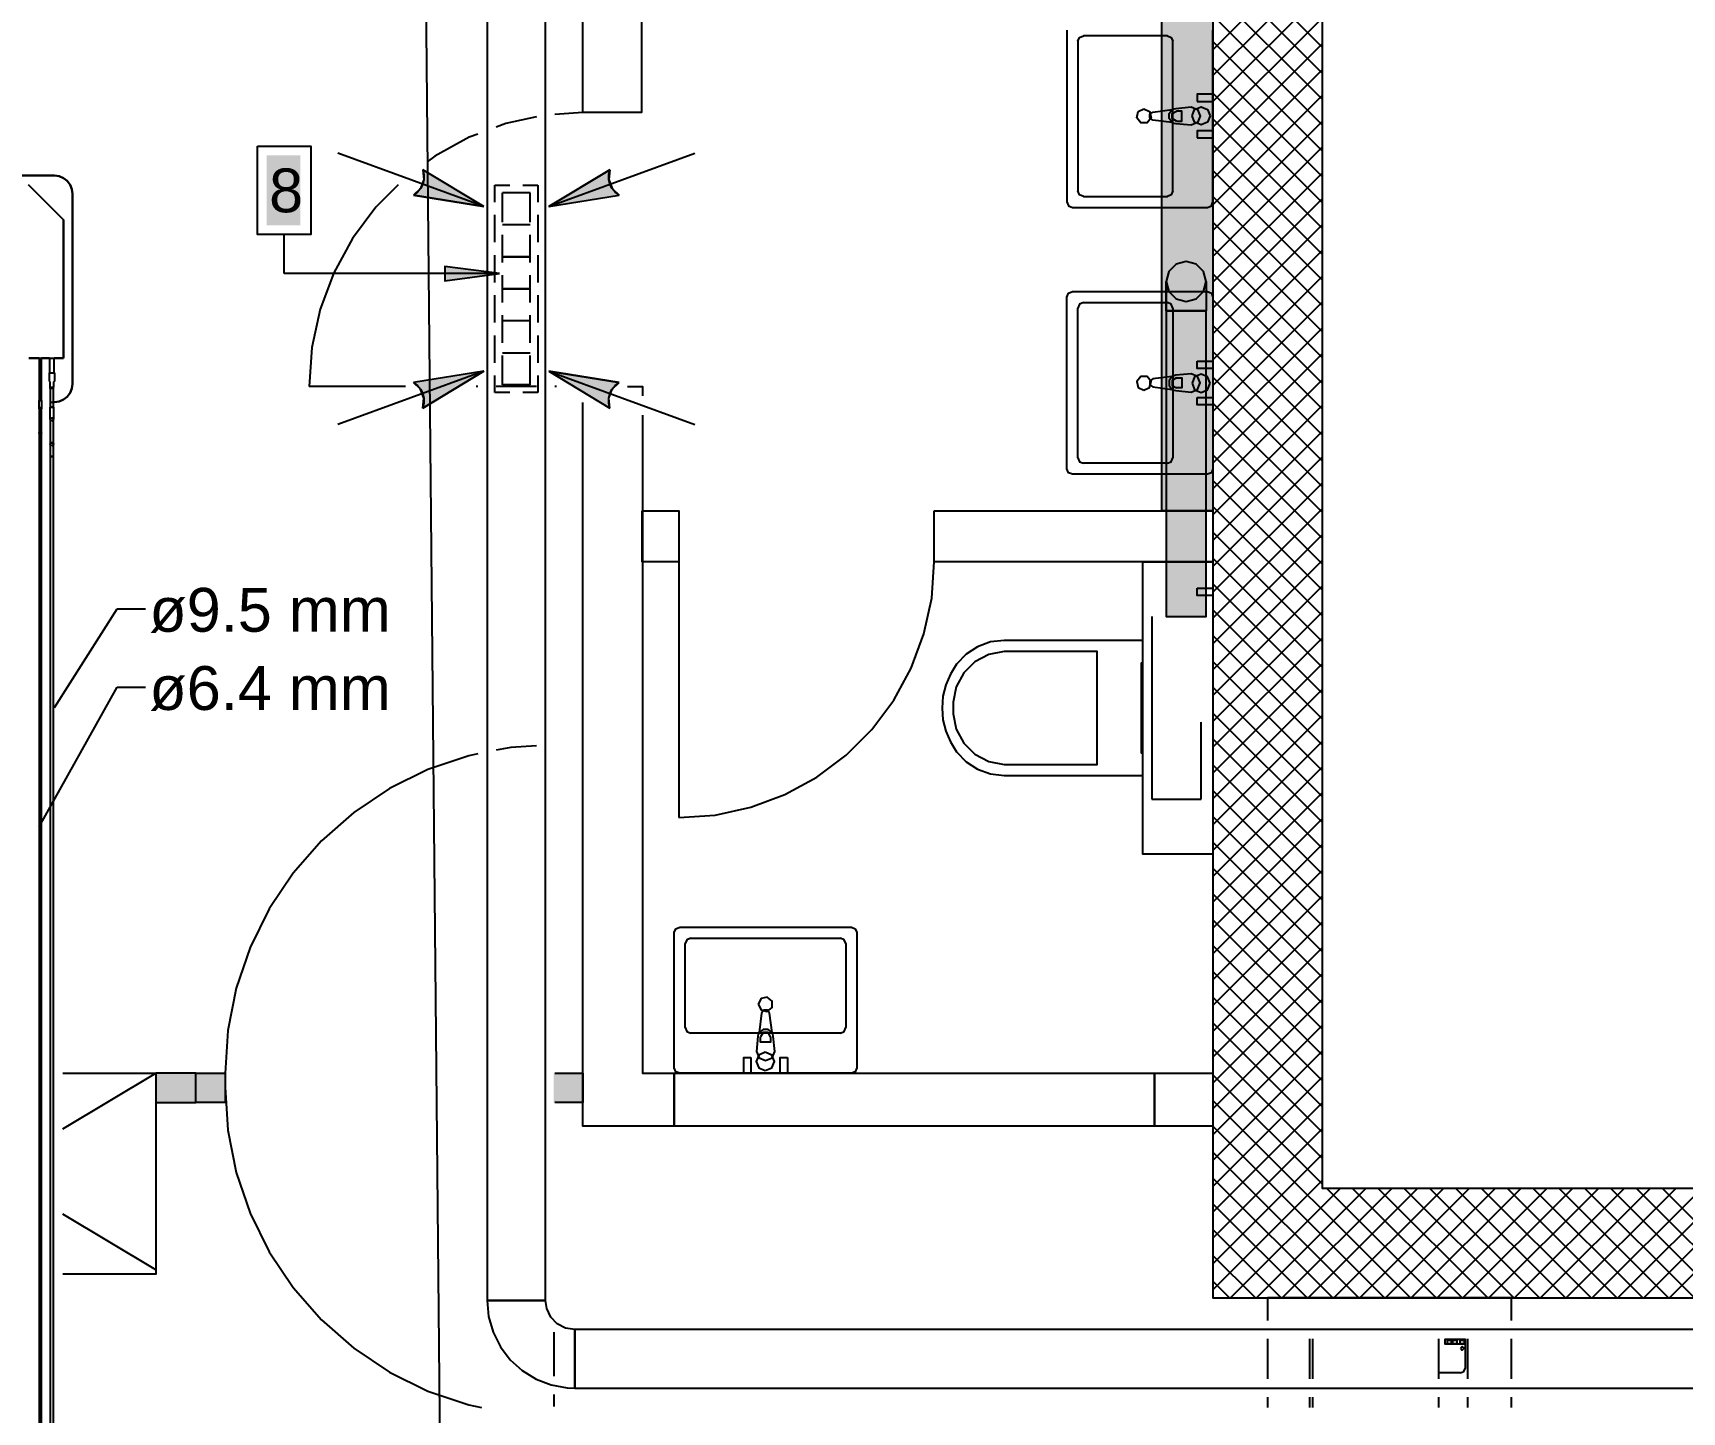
# Model space of a CAD drawing. Extents: x 25325 to 182345, y 3956 to 147305.
# Drawn here: x 91180.438 to 91183.993, y 73653.239 to 73656.211 of the extents above; entities that cross this region are included whole.
import ezdxf

# ---------------------------------------------------------------- set-up
doc = ezdxf.new("R2010")
doc.units = 0
doc.header["$MEASUREMENT"] = 0
doc.layers.add('CAT6A UNDERGROUND PORTS ROUTING', color=1, linetype='CONTINUOUS')
doc.styles.add('PDF Arial', font='arial.ttf')

# ---------------------------------------------------------------- blocks, each defined once
blk = doc.blocks.new('Sheet-Климатична и вентилационна система офис помещение етаж 4_1')
at = {"layer": 'CAT6A UNDERGROUND PORTS ROUTING', "true_color": 0xd8d8d8, "transparency": 33554687}
for points in [[(14.9853, 17.8864), (14.9853, 19.0124), (14.8751, 19.0124), (14.8751, 17.8864)], [(14.9707, 17.6581), (14.9707, 18.3176), (14.8841, 18.3176), (14.8841, 17.6581)], [(12.7925, 16.6109), (12.7925, 16.6739), (12.7059, 16.6739), (12.7059, 16.6109)], [(12.8555, 16.6109), (12.8555, 16.6739), (12.7925, 16.6739), (12.7925, 16.6109)], [(13.6271, 16.6109), (13.6271, 16.6739), (13.5641, 16.6739), (13.5641, 16.6109)], [(13.6271, 16.6109), (13.6271, 16.6739), (13.5641, 16.6739), (13.5641, 16.6109)]]:
    blk.add_hatch(color=254, dxfattribs=at).paths.add_polyline_path(points)
at = {"layer": 'CAT6A UNDERGROUND PORTS ROUTING', "true_color": 0xffffff, "transparency": 33554687}
blk.add_hatch(color=7, dxfattribs=at).paths.add_polyline_path([(12.9449, 18.6523), (13.0178, 18.6523), (13.0178, 18.5013), (12.9449, 18.5013)])
at = {"layer": 'CAT6A UNDERGROUND PORTS ROUTING', "transparency": 33554687}
for color, points in [(5, [(13.4132, 18.5424), (13.2816, 18.6215), (13.2841, 18.6112), (13.2841, 18.6006), (13.2816, 18.5903), (13.2769, 18.5809), (13.2701, 18.5728), (13.2616, 18.5664)]), (5, [(13.5536, 18.5424), (13.7052, 18.5664), (13.6967, 18.5728), (13.6899, 18.5809), (13.6852, 18.5903), (13.6827, 18.6006), (13.6827, 18.6112), (13.6852, 18.6215)]), (7, [(13.447, 18.3974), (13.3289, 18.4129), (13.3289, 18.3818)]), (5, [(13.2816, 18.1078), (13.4132, 18.1869), (13.2616, 18.1628), (13.2701, 18.1565), (13.2769, 18.1484), (13.2816, 18.139), (13.2841, 18.1287), (13.2841, 18.1181)]), (5, [(13.6852, 18.1078), (13.6827, 18.1181), (13.6827, 18.1287), (13.6852, 18.139), (13.6899, 18.1484), (13.6967, 18.1565), (13.7052, 18.1628), (13.5536, 18.1869)])]:
    blk.add_hatch(color=color, dxfattribs=at).paths.add_polyline_path(points)
at = {"layer": 'CAT6A UNDERGROUND PORTS ROUTING', "color": 253, "true_color": 0x9c9c9c, "transparency": 33554687}
for points in [[(15.3724, 21.0241), (14.9853, 21.0241), (14.9853, 16.1896), (18.7017, 16.1896), (18.7017, 18.2368), (18.5049, 18.2368), (18.5049, 16.4258), (15.2215, 16.4258), (15.2215, 20.7879), (15.3724, 20.7879), (15.3724, 21.0241)], [(11.9697, 20.217), (11.9697, 20.4021), (14.9853, 20.4021), (14.9853, 20.2249), (13.7531, 20.2249), (13.7531, 18.7446), (13.6271, 18.7446), (13.6271, 20.217), (11.9697, 20.217)], [(15.2215, 18.8845), (14.9853, 19.1207)], [(14.9853, 18.8798), (15.2215, 19.1161)], [(15.2215, 18.8288), (14.9853, 19.065)], [(14.9853, 18.8242), (15.2215, 19.0604)], [(14.9853, 19.0124), (14.9853, 17.8864), (14.8751, 17.8864), (14.8751, 19.0124), (14.9853, 19.0124)], [(15.2215, 18.7731), (14.9853, 19.0093)], [(14.9853, 18.7685), (15.2215, 19.0047)], [(15.2215, 18.7174), (14.9853, 18.9536)], [(14.6703, 18.922), (14.6703, 18.5519)], [(14.9853, 18.7128), (15.2215, 18.949)], [(14.9853, 18.5519), (14.9853, 18.922)], [(14.694, 18.8984), (14.6974, 18.9067), (14.7058, 18.9102)], [(14.694, 18.8984), (14.694, 18.5756)], [(14.8869, 18.9102), (14.7058, 18.9102)], [(14.8869, 18.9102), (14.8952, 18.9067), (14.8987, 18.8984)], [(14.8987, 18.5756), (14.8987, 18.8984)], [(15.2215, 18.6617), (14.9853, 18.898)], [(14.9853, 18.6571), (15.2215, 18.8934)], [(15.2215, 18.6061), (14.9853, 18.8423)], [(14.9853, 18.6015), (15.2215, 18.8377)], [(14.9514, 18.7685), (14.9853, 18.7685), (14.9853, 18.7843), (14.9514, 18.7843), (14.9514, 18.7685)], [(15.2215, 18.5504), (14.9853, 18.7866)], [(14.9853, 18.5458), (15.2215, 18.782)], [(13.6271, 18.7446), (13.5661, 18.7403)], [(14.8364, 18.7527), (14.8487, 18.7468), (14.8518, 18.7335), (14.8433, 18.7228), (14.8296, 18.7228), (14.8211, 18.7335), (14.8241, 18.7468), (14.8364, 18.7527)], [(14.8559, 18.7282), (14.8491, 18.7329), (14.8491, 18.741), (14.8559, 18.7457)], [(14.8559, 18.7457), (14.8975, 18.7509)], [(14.8975, 18.723), (14.8908, 18.7315), (14.8908, 18.7424), (14.8975, 18.7509)], [(14.8975, 18.7509), (14.9011, 18.7527), (14.905, 18.7535)], [(14.9067, 18.7263), (14.8975, 18.7316), (14.8975, 18.7423), (14.9067, 18.7477)], [(14.905, 18.7535), (14.9381, 18.7566)], [(14.9067, 18.7263), (14.9184, 18.7263), (14.9184, 18.7477), (14.9067, 18.7477)], [(14.9381, 18.7566), (14.952, 18.7509), (14.9577, 18.737), (14.952, 18.723), (14.9381, 18.7173)], [(14.9401, 18.7376), (14.9458, 18.7515), (14.9598, 18.7573), (14.9737, 18.7515), (14.9794, 18.7376)], [(14.9794, 18.7376), (14.9737, 18.7237), (14.9598, 18.7179), (14.9458, 18.7237), (14.9401, 18.7376)], [(13.4607, 18.7207), (13.4401, 18.713)], [(13.5267, 18.7351), (13.4607, 18.7207)], [(14.8975, 18.723), (14.8559, 18.7282)], [(14.905, 18.7204), (14.9011, 18.7213), (14.8975, 18.723)], [(14.9381, 18.7173), (14.905, 18.7204)], [(14.9514, 18.6898), (14.9853, 18.6898), (14.9853, 18.7055), (14.9514, 18.7055), (14.9514, 18.6898)], [(15.2215, 18.4947), (14.9853, 18.7309)], [(14.9853, 18.4901), (15.2215, 18.7263)], [(13.3818, 18.6913), (13.3078, 18.6509)], [(13.4007, 18.6984), (13.3818, 18.6913)], [(15.2215, 18.439), (14.9853, 18.6753)], [(14.9853, 18.4344), (15.2215, 18.6707)], [(13.3078, 18.6509), (13.2913, 18.6385)], [(15.2215, 18.3834), (14.9853, 18.6196)], [(14.9853, 18.3788), (15.2215, 18.615)], [(13.2286, 18.5887), (13.1808, 18.5408)], [(14.7058, 18.5637), (14.6974, 18.5672), (14.694, 18.5756)], [(14.7058, 18.5637), (14.8869, 18.5637)], [(14.8987, 18.5756), (14.8952, 18.5672), (14.8869, 18.5637)], [(15.2215, 18.3277), (14.9853, 18.5639)], [(14.9853, 18.3231), (15.2215, 18.5593)], [(13.1808, 18.5408), (13.1303, 18.4734)], [(14.6703, 18.5519), (14.6738, 18.5436), (14.6822, 18.5401)], [(14.6822, 18.5401), (14.9735, 18.5401)], [(14.9735, 18.5401), (14.9818, 18.5436), (14.9853, 18.5519)], [(15.2215, 18.272), (14.9853, 18.5082)], [(14.9853, 18.2674), (15.2215, 18.5036)], [(13.1303, 18.4734), (13.0899, 18.3994)], [(15.2215, 18.2163), (14.9853, 18.4526)], [(14.9707, 18.3806), (14.9649, 18.4023), (14.949, 18.4181), (14.9274, 18.4239), (14.9057, 18.4181), (14.8899, 18.4023), (14.8841, 18.3806), (14.8899, 18.3589), (14.9057, 18.3431), (14.9274, 18.3373), (14.949, 18.3431), (14.9649, 18.3589), (14.9707, 18.3806)], [(14.9707, 18.3806), (14.9649, 18.4023), (14.949, 18.4181), (14.9274, 18.4239), (14.9057, 18.4181), (14.8899, 18.4023), (14.8841, 18.3806), (14.8899, 18.3589), (14.9057, 18.3431), (14.9274, 18.3373), (14.949, 18.3431), (14.9649, 18.3589), (14.9707, 18.3806)], [(14.9853, 18.2117), (15.2215, 18.448)], [(13.0899, 18.3994), (13.0605, 18.3205)], [(14.9707, 18.3806), (14.9707, 18.3176), (14.8841, 18.3176), (14.8841, 17.6581), (14.9707, 17.6581), (14.9707, 18.3176), (14.8841, 18.3176), (14.8841, 18.3806), (14.8841, 18.3176), (14.9707, 18.3176)], [(15.2215, 18.1607), (14.9853, 18.3969)], [(14.9853, 18.1561), (15.2215, 18.3923)], [(14.6703, 18.3468), (14.6738, 18.3552), (14.6822, 18.3586)], [(14.6703, 17.9768), (14.6703, 18.3468)], [(14.6822, 18.3586), (14.9735, 18.3586)], [(14.9735, 18.3586), (14.9818, 18.3552), (14.9853, 18.3468)], [(14.9853, 18.3468), (14.9853, 17.9768)], [(13.0605, 18.3205), (13.0426, 18.2382)], [(14.7058, 18.335), (14.6974, 18.3316), (14.694, 18.3232)], [(14.694, 18.0004), (14.694, 18.3232)], [(14.7058, 18.335), (14.8869, 18.335)], [(14.8987, 18.3232), (14.8952, 18.3316), (14.8869, 18.335)], [(14.8987, 18.3232), (14.8987, 18.0004)], [(15.2215, 18.105), (14.9853, 18.3412)], [(14.9853, 18.1004), (15.2215, 18.3366)], [(15.2215, 18.0493), (14.9853, 18.2855)], [(14.9853, 18.0447), (15.2215, 18.2809)], [(13.0426, 18.2382), (13.0365, 18.1541)], [(14.9514, 18.209), (14.9853, 18.209), (14.9853, 18.1932), (14.9514, 18.1932), (14.9514, 18.209)], [(15.2215, 17.9936), (14.9853, 18.2299)], [(14.9853, 17.989), (15.2215, 18.2253)], [(14.8364, 18.1461), (14.8487, 18.152), (14.8518, 18.1653), (14.8433, 18.176), (14.8296, 18.176), (14.8211, 18.1653), (14.8241, 18.152), (14.8364, 18.1461)], [(14.8559, 18.1705), (14.8491, 18.1659), (14.8491, 18.1577), (14.8559, 18.1531)], [(14.8975, 18.1758), (14.8559, 18.1705)], [(14.8975, 18.1758), (14.8908, 18.1672), (14.8908, 18.1564), (14.8975, 18.1478)], [(14.905, 18.1783), (14.9011, 18.1775), (14.8975, 18.1758)], [(14.9067, 18.1725), (14.8975, 18.1672), (14.8975, 18.1565), (14.9067, 18.1511)], [(14.9381, 18.1815), (14.905, 18.1783)], [(14.9067, 18.1725), (14.9184, 18.1725), (14.9184, 18.1511), (14.9067, 18.1511)], [(14.9381, 18.1421), (14.952, 18.1479), (14.9577, 18.1618), (14.952, 18.1757), (14.9381, 18.1815)], [(14.9794, 18.1611), (14.9737, 18.1751), (14.9598, 18.1808), (14.9458, 18.1751), (14.9401, 18.1611)], [(15.2215, 17.938), (14.9853, 18.1742)], [(14.9853, 17.9334), (15.2215, 18.1696)], [(13.2441, 18.1541), (13.0365, 18.1541)], [(13.4007, 18.1541), (13.397, 18.1541)], [(13.5267, 18.1541), (13.4401, 18.1541)], [(13.5698, 18.1541), (13.5661, 18.1541)], [(13.7227, 18.1541), (13.7554, 18.1541), (13.7554, 18.1343)], [(14.8559, 18.1531), (14.8975, 18.1478)], [(14.8975, 18.1478), (14.9011, 18.1461), (14.905, 18.1453)], [(14.905, 18.1453), (14.9381, 18.1421)], [(14.9401, 18.1611), (14.9458, 18.1472), (14.9598, 18.1415), (14.9737, 18.1472), (14.9794, 18.1611)], [(13.7554, 18.0924), (13.7554, 16.6739), (13.8239, 16.6739), (13.8239, 16.5597), (13.6271, 16.5597), (13.6271, 18.1197)], [(14.9514, 18.1303), (14.9853, 18.1303), (14.9853, 18.1145), (14.9514, 18.1145), (14.9514, 18.1303)], [(15.2215, 17.8823), (14.9853, 18.1185)], [(14.9853, 17.8777), (15.2215, 18.1139)], [(15.2215, 17.8266), (14.9853, 18.0628)], [(14.9853, 17.822), (15.2215, 18.0582)], [(14.694, 18.0004), (14.6974, 17.992), (14.7058, 17.9886)], [(14.8869, 17.9886), (14.8952, 17.992), (14.8987, 18.0004)], [(15.2215, 17.7709), (14.9853, 18.0071)], [(14.9853, 17.7663), (15.2215, 18.0025)], [(14.6822, 17.965), (14.6738, 17.9684), (14.6703, 17.9768)], [(14.9735, 17.965), (14.6822, 17.965)], [(14.8869, 17.9886), (14.7058, 17.9886)], [(14.9853, 17.9768), (14.9818, 17.9684), (14.9735, 17.965)], [(15.2215, 17.7153), (14.9853, 17.9515)], [(14.9853, 17.7107), (15.2215, 17.9469)], [(13.755, 17.8864), (13.8334, 17.8864), (13.8334, 17.7762), (13.755, 17.7762), (13.755, 17.8864)], [(14.3845, 17.8864), (14.9853, 17.8864), (14.9853, 17.7762), (14.3845, 17.7762), (14.3845, 17.8864)], [(15.2215, 17.6596), (14.9853, 17.8958)], [(14.9853, 17.655), (15.2215, 17.8912)], [(15.2215, 17.6039), (14.9853, 17.8401)], [(14.9853, 17.5993), (15.2215, 17.8355)], [(13.8334, 17.7762), (13.8334, 17.225)], [(14.3789, 17.6977), (14.3845, 17.7762)], [(14.9853, 17.7762), (14.9853, 17.1463), (14.8341, 17.1463), (14.8341, 17.7762), (14.9853, 17.7762)], [(15.2215, 17.5482), (14.9853, 17.7844)], [(14.9853, 17.5436), (15.2215, 17.7798)], [(14.9514, 17.7193), (14.9853, 17.7193), (14.9853, 17.7035), (14.9514, 17.7035), (14.9514, 17.7193)], [(15.2215, 17.4926), (14.9853, 17.7288)], [(14.9853, 17.488), (15.2215, 17.7242)], [(14.3622, 17.6209), (14.3789, 17.6977)], [(15.2215, 17.4369), (14.9853, 17.6731)], [(14.8538, 17.6581), (14.8538, 17.2644)], [(14.8538, 17.6581), (14.8538, 17.6581)], [(14.9853, 17.4323), (15.2215, 17.6685)], [(14.3347, 17.5472), (14.3622, 17.6209)], [(14.5349, 17.3156), (14.8341, 17.3156), (14.8341, 17.6069), (14.5349, 17.6069), (14.5055, 17.6035), (14.4777, 17.5934), (14.4529, 17.5772), (14.4326, 17.5557), (14.4191, 17.5343), (14.4091, 17.511), (14.4031, 17.4865), (14.4011, 17.4612), (14.4031, 17.436), (14.4091, 17.4114), (14.4191, 17.3881), (14.4326, 17.3667), (14.4529, 17.3453), (14.4777, 17.3291), (14.5055, 17.319), (14.5349, 17.3156)], [(15.2215, 17.3812), (14.9853, 17.6174)], [(14.9853, 17.3766), (15.2215, 17.6128)], [(14.535, 17.5833), (14.5017, 17.5767), (14.4718, 17.5608), (14.4478, 17.5368), (14.4319, 17.5068), (14.4253, 17.4735)], [(14.535, 17.3392), (14.7358, 17.3392), (14.7358, 17.4612), (14.7358, 17.5833), (14.535, 17.5833)], [(14.297, 17.4782), (14.3347, 17.5472)], [(14.8341, 17.3644), (14.8341, 17.5581), (14.8302, 17.5581), (14.8302, 17.3644), (14.8341, 17.3644)], [(15.2215, 17.3255), (14.9853, 17.5617)], [(14.9853, 17.3209), (15.2215, 17.5571)], [(15.2215, 17.2699), (14.9853, 17.5061)], [(14.9853, 17.2653), (15.2215, 17.5015)], [(14.2499, 17.4152), (14.297, 17.4782)], [(14.4253, 17.4735), (14.4253, 17.4489)], [(14.4253, 17.4489), (14.4319, 17.4156), (14.4478, 17.3857), (14.4718, 17.3617), (14.5017, 17.3457), (14.535, 17.3392)], [(14.9601, 17.2644), (14.9601, 17.431)], [(15.2215, 17.2142), (14.9853, 17.4504)], [(14.9853, 17.2096), (15.2215, 17.4458)], [(14.1943, 17.3596), (14.2499, 17.4152)], [(15.2215, 17.1585), (14.9853, 17.3947)], [(14.9853, 17.1539), (15.2215, 17.3901)], [(13.3807, 17.3583), (13.2929, 17.3286)], [(13.4007, 17.3623), (13.3807, 17.3583)], [(13.4716, 17.3764), (13.4401, 17.3702)], [(13.5267, 17.38), (13.4716, 17.3764)], [(14.1314, 17.3125), (14.1943, 17.3596)], [(13.2929, 17.3286), (13.2098, 17.2876)], [(15.2215, 17.1028), (14.9853, 17.339)], [(14.9853, 17.0982), (15.2215, 17.3344)], [(13.2098, 17.2876), (13.1327, 17.2361)], [(14.0623, 17.2748), (14.1314, 17.3125)], [(15.2215, 17.0472), (14.9853, 17.2834)], [(14.9853, 17.0426), (15.2215, 17.2788)], [(13.9118, 17.2306), (13.9887, 17.2473)], [(13.9887, 17.2473), (14.0623, 17.2748)], [(14.8538, 17.2644), (14.9601, 17.2644)], [(13.1327, 17.2361), (13.063, 17.1749)], [(13.8334, 17.225), (13.9118, 17.2306)], [(15.2215, 16.9915), (14.9853, 17.2277)], [(14.9853, 16.9869), (15.2215, 17.2231)], [(13.063, 17.1749), (13.0019, 17.1053)], [(15.2215, 16.9358), (14.9853, 17.172)], [(14.9853, 16.9312), (15.2215, 17.1674)], [(13.0019, 17.1053), (12.9504, 17.0282)], [(15.2215, 16.8801), (14.9853, 17.1163)], [(14.9853, 16.8755), (15.2215, 17.1117)], [(15.2215, 16.8244), (14.9853, 17.0607)], [(14.9853, 16.8198), (15.2215, 17.0561)], [(12.9504, 17.0282), (12.9094, 16.945)], [(15.2215, 16.7688), (14.9853, 17.005)], [(14.9853, 16.7642), (15.2215, 17.0004)], [(13.8239, 16.977), (13.8274, 16.9853), (13.8357, 16.9888)], [(13.8239, 16.6857), (13.8239, 16.977)], [(13.8357, 16.9888), (14.2058, 16.9888)], [(13.8594, 16.9652), (13.851, 16.9617), (13.8475, 16.9534)], [(13.8594, 16.9652), (14.1822, 16.9652)], [(14.194, 16.9534), (14.1905, 16.9617), (14.1822, 16.9652)], [(14.2058, 16.9888), (14.2142, 16.9853), (14.2176, 16.977)], [(14.2176, 16.977), (14.2176, 16.6857)], [(12.9094, 16.945), (12.8796, 16.8573)], [(13.8475, 16.7723), (13.8475, 16.9534)], [(14.194, 16.9534), (14.194, 16.7723)], [(15.2215, 16.7131), (14.9853, 16.9493)], [(14.9853, 16.7085), (15.2215, 16.9447)], [(15.2215, 16.6574), (14.9853, 16.8936)], [(14.9853, 16.6528), (15.2215, 16.889)], [(12.8796, 16.8573), (12.8615, 16.7664)], [(14.005, 16.8227), (14.0109, 16.8104), (14.0243, 16.8074), (14.035, 16.8159), (14.035, 16.8296), (14.0243, 16.8381), (14.0109, 16.835), (14.005, 16.8227)], [(15.2215, 16.6017), (14.9853, 16.838)], [(14.9853, 16.5971), (15.2215, 16.8334)], [(14.012, 16.8033), (14.0068, 16.7616)], [(14.0295, 16.8033), (14.0248, 16.81), (14.0167, 16.81), (14.012, 16.8033)], [(14.0347, 16.7616), (14.0295, 16.8033)], [(15.2215, 16.5461), (14.9853, 16.7823)], [(12.8615, 16.7664), (12.8555, 16.6739)], [(13.8475, 16.7723), (13.851, 16.7639), (13.8594, 16.7605)], [(14.1822, 16.7605), (13.8594, 16.7605)], [(14.0042, 16.7541), (14.0011, 16.7211)], [(14.0068, 16.7616), (14.0051, 16.758), (14.0042, 16.7541)], [(14.0347, 16.7616), (14.0262, 16.7683), (14.0153, 16.7683), (14.0068, 16.7616)], [(14.0315, 16.7524), (14.0261, 16.7617), (14.0154, 16.7617), (14.0101, 16.7524)], [(14.0315, 16.7524), (14.0315, 16.7407), (14.0101, 16.7407), (14.0101, 16.7524)], [(14.0373, 16.7541), (14.0365, 16.758), (14.0347, 16.7616)], [(14.0405, 16.7211), (14.0373, 16.7541)], [(14.1822, 16.7605), (14.1905, 16.7639), (14.194, 16.7723)], [(14.9853, 16.5415), (15.2215, 16.7777)], [(14.0201, 16.7191), (14.0062, 16.7133), (14.0004, 16.6994), (14.0062, 16.6855), (14.0201, 16.6797)], [(14.0011, 16.7211), (14.0068, 16.7072), (14.0208, 16.7014), (14.0347, 16.7072), (14.0405, 16.7211)], [(14.0201, 16.6797), (14.034, 16.6855), (14.0398, 16.6994), (14.034, 16.7133), (14.0201, 16.7191)], [(15.2215, 16.4904), (14.9853, 16.7266)], [(14.9853, 16.4858), (15.2215, 16.722)], [(12.5055, 16.5541), (12.7059, 16.6739)], [(12.5055, 16.6739), (12.7059, 16.6739), (12.7059, 16.2408), (12.5055, 16.2408)], [(12.7059, 16.6109), (12.7925, 16.6109), (12.7925, 16.6739), (12.7059, 16.6739), (12.7059, 16.6109)], [(12.7925, 16.6739), (12.8555, 16.6739), (12.8555, 16.6109), (12.7925, 16.6109), (12.7925, 16.6739)], [(13.5661, 16.6739), (13.6271, 16.6739), (13.6271, 16.6109), (13.5661, 16.6109)], [(13.5661, 16.6739), (13.6271, 16.6739), (13.6271, 16.6109), (13.5661, 16.6109)], [(13.8357, 16.6739), (13.8274, 16.6773), (13.8239, 16.6857)], [(14.8593, 16.5597), (13.8239, 16.5597), (13.8239, 16.6739), (14.8593, 16.6739), (14.9853, 16.6739), (14.9853, 16.5597), (14.8593, 16.5597), (14.8593, 16.6739), (14.8593, 16.5597)], [(14.2058, 16.6739), (13.8357, 16.6739)], [(13.9892, 16.7078), (13.9892, 16.6739), (13.9735, 16.6739), (13.9735, 16.7078), (13.9892, 16.7078)], [(14.068, 16.7078), (14.068, 16.6739), (14.0522, 16.6739), (14.0522, 16.7078), (14.068, 16.7078)], [(14.2176, 16.6857), (14.2142, 16.6773), (14.2058, 16.6739)], [(12.8555, 16.6437), (12.8615, 16.5512), (12.8796, 16.4602), (12.9094, 16.3725), (12.9504, 16.2893), (13.0019, 16.2123), (13.063, 16.1426), (13.1327, 16.0815), (13.2098, 16.03), (13.2929, 15.989), (13.3807, 15.9592), (13.4084, 15.9537)], [(15.2215, 16.4347), (14.9853, 16.6709)], [(14.9853, 16.4301), (15.2215, 16.6663)], [(15.4109, 16.1896), (14.9853, 16.6153)], [(14.9853, 16.3744), (15.2215, 16.6107)], [(15.3553, 16.1896), (14.9853, 16.5596)], [(14.9853, 16.3188), (15.2215, 16.555)], [(15.2996, 16.1896), (14.9853, 16.5039)], [(14.9853, 16.2631), (15.2215, 16.4993)], [(15.2439, 16.1896), (14.9853, 16.4482)], [(14.9853, 16.2074), (15.2215, 16.4436)], [(15.0232, 16.1896), (15.2594, 16.4258)], [(15.0789, 16.1896), (15.3151, 16.4258)], [(15.1345, 16.1896), (15.3707, 16.4258)], [(15.1902, 16.1896), (15.4264, 16.4258)], [(15.4666, 16.1896), (15.2304, 16.4258)], [(15.2459, 16.1896), (15.4821, 16.4258)], [(15.5223, 16.1896), (15.2861, 16.4258)], [(15.3016, 16.1896), (15.5378, 16.4258)], [(15.578, 16.1896), (15.3417, 16.4258)], [(15.3572, 16.1896), (15.5934, 16.4258)], [(15.6336, 16.1896), (15.3974, 16.4258)], [(15.4129, 16.1896), (15.6491, 16.4258)], [(15.6893, 16.1896), (15.4531, 16.4258)], [(15.4686, 16.1896), (15.7048, 16.4258)], [(15.745, 16.1896), (15.5088, 16.4258)], [(15.5243, 16.1896), (15.7605, 16.4258)], [(15.8007, 16.1896), (15.5645, 16.4258)], [(15.5799, 16.1896), (15.8162, 16.4258)], [(15.8563, 16.1896), (15.6201, 16.4258)], [(15.6356, 16.1896), (15.8718, 16.4258)], [(15.912, 16.1896), (15.6758, 16.4258)], [(15.6913, 16.1896), (15.9275, 16.4258)], [(15.9677, 16.1896), (15.7315, 16.4258)], [(15.747, 16.1896), (15.9832, 16.4258)], [(16.0234, 16.1896), (15.7872, 16.4258)], [(15.8026, 16.1896), (16.0389, 16.4258)], [(16.079, 16.1896), (15.8428, 16.4258)], [(15.8583, 16.1896), (16.0945, 16.4258)], [(16.1347, 16.1896), (15.8985, 16.4258)], [(15.914, 16.1896), (16.1502, 16.4258)], [(16.1904, 16.1896), (15.9542, 16.4258)], [(15.9697, 16.1896), (16.2059, 16.4258)], [(15.1882, 16.1896), (14.9853, 16.3926)], [(12.7059, 16.2502), (12.5055, 16.37)], [(15.1326, 16.1896), (14.9853, 16.3369)], [(15.0769, 16.1896), (14.9853, 16.2812)], [(15.0212, 16.1896), (14.9853, 16.2255)], [(15.6287, 16.1411), (15.6287, 16.1896), (15.1027, 16.1896), (15.1027, 16.1411)], [(13.5641, 16.1157), (13.5641, 16.0213)], [(15.1027, 16.1017), (15.1027, 16.0151)], [(15.1933, 16.1017), (15.1933, 16.0151)], [(15.1996, 16.1017), (15.1996, 16.0151)], [(15.472, 16.0151), (15.472, 16.1017)], [(15.5287, 16.0898), (15.4862, 16.0898), (15.4862, 16.1017)], [(15.5287, 16.1001), (15.4862, 16.1001)], [(15.4996, 16.0981), (15.4901, 16.0981), (15.4901, 16.0918), (15.4996, 16.0918), (15.4996, 16.0981)], [(15.5114, 16.0981), (15.5019, 16.0981), (15.5019, 16.0918), (15.5114, 16.0918), (15.5114, 16.0981)], [(15.5275, 16.0981), (15.5177, 16.0981), (15.5177, 16.0918), (15.5275, 16.0918), (15.5275, 16.0981)], [(15.5186, 16.0812), (15.5226, 16.0772), (15.5265, 16.0812), (15.5226, 16.0851), (15.5186, 16.0812)], [(15.5287, 16.1017), (15.5287, 16.0379)], [(15.535, 16.0151), (15.535, 16.1017)], [(15.6287, 16.0151), (15.6287, 16.1017)], [(15.5192, 16.0284), (15.5259, 16.0312), (15.5287, 16.0379)], [(15.5192, 16.0284), (15.472, 16.0284)], [(13.5641, 15.9814), (13.5641, 15.9555)], [(15.1027, 15.9757), (15.1027, 15.9537)], [(15.1933, 15.9757), (15.1933, 15.9537)], [(15.1996, 15.9757), (15.1996, 15.9537)], [(15.472, 15.9537), (15.472, 15.9757)], [(15.535, 15.9537), (15.535, 15.9757)], [(15.6287, 15.9537), (15.6287, 15.9757)]]:
    blk.add_lwpolyline(points, dxfattribs=at)
at = {"layer": 'CAT6A UNDERGROUND PORTS ROUTING', "color": 5, "transparency": 33554687}
for points in [[(13.4204, 19.9509), (13.4204, 16.1844)], [(13.5464, 16.1844), (13.5464, 19.9509)], [(13.4834, 16.1844), (13.4671, 16.1844), (13.4519, 16.1844), (13.4389, 16.1844), (13.4288, 16.1844), (13.4226, 16.1844), (13.4204, 16.1844)], [(13.4204, 16.1844), (13.4237, 16.1495), (13.4333, 16.1158), (13.4489, 16.0845), (13.4701, 16.0566), (13.4961, 16.0331), (13.526, 16.0148), (13.5587, 16.0023), (13.5931, 15.9961), (13.6094, 15.9954)], [(13.4204, 16.1844), (13.4226, 16.1844), (13.4288, 16.1844), (13.4389, 16.1844), (13.4519, 16.1844), (13.4671, 16.1844), (13.4834, 16.1844)], [(13.5464, 16.1844), (13.5442, 16.1844), (13.5379, 16.1844), (13.5279, 16.1844), (13.5149, 16.1844), (13.4997, 16.1844), (13.4834, 16.1844)], [(13.4834, 16.1844), (13.4997, 16.1844), (13.5149, 16.1844), (13.5279, 16.1844), (13.5379, 16.1844), (13.5442, 16.1844), (13.5464, 16.1844)], [(13.6094, 16.1214), (13.5895, 16.1246), (13.5716, 16.134), (13.5576, 16.1485), (13.5489, 16.1667), (13.5464, 16.1844)], [(20.0595, 16.1214), (13.6094, 16.1214)], [(13.6094, 16.0584), (13.6094, 16.0747), (13.6094, 16.0899), (13.6094, 16.1029), (13.6094, 16.1129), (13.6094, 16.1192), (13.6094, 16.1214)], [(13.6094, 16.1214), (13.6094, 16.1192), (13.6094, 16.1129), (13.6094, 16.1029), (13.6094, 16.0899), (13.6094, 16.0747), (13.6094, 16.0584)], [(13.6094, 15.9954), (13.6094, 15.9976), (13.6094, 16.0038), (13.6094, 16.0139), (13.6094, 16.0269), (13.6094, 16.0421), (13.6094, 16.0584)], [(13.6094, 16.0584), (13.6094, 16.0421), (13.6094, 16.0269), (13.6094, 16.0139), (13.6094, 16.0038), (13.6094, 15.9976), (13.6094, 15.9954)], [(13.6094, 15.9954), (20.0595, 15.9954)]]:
    blk.add_lwpolyline(points, dxfattribs=at)
at = {"layer": 'CAT6A UNDERGROUND PORTS ROUTING', "color": 7, "transparency": 33554687}
for points in [[(12.9252, 18.672), (13.0402, 18.672), (13.0402, 18.4815), (12.9252, 18.4815), (12.9252, 18.672)], [(13.4132, 18.5424), (13.0988, 18.6569)], [(13.5536, 18.5424), (13.868, 18.6569)], [(12.0779, 18.6087), (12.4874, 18.6087)], [(12.4874, 18.6087), (12.0779, 18.6087)], [(12.4874, 18.6087), (12.0779, 18.6087)], [(12.4874, 18.6087), (12.4975, 18.6074), (12.507, 18.6034), (12.5152, 18.5972), (12.5215, 18.589), (12.5254, 18.5795), (12.5267, 18.5694)], [(12.5267, 18.5694), (12.5254, 18.5795), (12.5215, 18.589), (12.5152, 18.5972), (12.507, 18.6034), (12.4975, 18.6074), (12.4874, 18.6087)], [(12.5039, 18.6048), (12.5024, 18.6057), (12.5007, 18.6061)], [(13.2816, 18.6215), (13.2841, 18.6006), (13.2769, 18.5809), (13.2616, 18.5664)], [(13.2816, 18.6215), (13.2841, 18.6112), (13.2841, 18.6006), (13.2816, 18.5903), (13.2769, 18.5809), (13.2701, 18.5728), (13.2616, 18.5664)], [(13.4132, 18.5424), (13.2816, 18.6215)], [(13.4132, 18.5424), (13.2816, 18.6215)], [(13.5536, 18.5424), (13.6852, 18.6215)], [(13.6852, 18.6215), (13.5536, 18.5424)], [(13.6852, 18.6215), (13.6827, 18.6006), (13.6899, 18.5809), (13.7052, 18.5664)], [(13.7052, 18.5664), (13.6967, 18.5728), (13.6899, 18.5809), (13.6852, 18.5903), (13.6827, 18.6006), (13.6827, 18.6112), (13.6852, 18.6215)], [(12.507, 18.5133), (12.4313, 18.589)], [(12.4313, 18.589), (12.507, 18.5133)], [(12.5241, 18.5827), (12.5237, 18.5844), (12.5228, 18.5859)], [(12.5267, 18.5694), (12.5267, 18.1599)], [(12.5267, 18.1599), (12.5267, 18.5694)], [(12.5267, 18.1599), (12.5267, 18.5694)], [(13.4132, 18.5424), (13.2616, 18.5664)], [(13.2616, 18.5664), (13.4132, 18.5424)], [(13.4373, 18.5516), (13.4373, 18.5879)], [(13.4373, 18.5879), (13.4696, 18.5879)], [(13.4834, 18.5713), (13.4539, 18.5713)], [(13.4539, 18.5083), (13.4539, 18.5713)], [(13.5129, 18.5713), (13.4834, 18.5713)], [(13.4972, 18.5879), (13.5295, 18.5879)], [(13.5129, 18.5083), (13.5129, 18.5713)], [(13.5295, 18.5879), (13.5295, 18.5516)], [(13.5536, 18.5424), (13.7052, 18.5664)], [(13.5536, 18.5424), (13.7052, 18.5664)], [(13.4373, 18.465), (13.4373, 18.5241)], [(13.5295, 18.5241), (13.5295, 18.465)], [(12.507, 18.215), (12.507, 18.5133)], [(12.507, 18.5133), (12.507, 18.215)], [(13.4834, 18.5024), (13.4539, 18.5024)], [(13.5129, 18.5024), (13.4834, 18.5024)], [(12.9827, 18.3974), (12.9827, 18.4815)], [(13.4539, 18.4217), (13.4539, 18.4808)], [(13.5129, 18.4217), (13.5129, 18.4808)], [(13.4373, 18.3784), (13.4373, 18.4375)], [(13.5129, 18.4335), (13.4539, 18.4335)], [(13.4539, 18.4335), (13.4834, 18.4335)], [(13.4834, 18.4335), (13.5129, 18.4335)], [(13.5295, 18.4375), (13.5295, 18.3784)], [(13.447, 18.3974), (12.9827, 18.3974)], [(13.447, 18.3974), (13.3289, 18.4129), (13.3289, 18.3818), (13.447, 18.3974)], [(13.4539, 18.3351), (13.4539, 18.3942)], [(13.5129, 18.3351), (13.5129, 18.3942)], [(13.4373, 18.2918), (13.4373, 18.3509)], [(13.5129, 18.3646), (13.4539, 18.3646)], [(13.4539, 18.3646), (13.4834, 18.3646)], [(13.4834, 18.3646), (13.5129, 18.3646)], [(13.5295, 18.3509), (13.5295, 18.2918)], [(13.4539, 18.2485), (13.4539, 18.3076)], [(13.5129, 18.2957), (13.4539, 18.2957)], [(13.4834, 18.2957), (13.4539, 18.2957)], [(13.5129, 18.2957), (13.4834, 18.2957)], [(13.5129, 18.2485), (13.5129, 18.3076)], [(13.4373, 18.2052), (13.4373, 18.2642)], [(13.5295, 18.2642), (13.5295, 18.2052)], [(12.4322, 18.215), (12.507, 18.215)], [(12.4548, 18.215), (12.4322, 18.215)], [(12.4547, 18.215), (12.4547, 18.1835)], [(12.4771, 18.215), (12.4596, 18.215)], [(12.4597, 18.1835), (12.4597, 18.215)], [(12.4771, 18.215), (12.4771, 18.1835)], [(12.4786, 18.215), (12.4796, 18.215), (12.4808, 18.215), (12.4821, 18.215), (12.4834, 18.215), (12.4846, 18.215), (12.4856, 18.215)], [(12.507, 18.215), (12.4871, 18.215)], [(12.4871, 18.1835), (12.4871, 18.215)], [(13.4539, 18.2268), (13.4834, 18.2268)], [(13.4539, 18.158), (13.4539, 18.2209)], [(13.4834, 18.2268), (13.5129, 18.2268)], [(13.5129, 18.158), (13.5129, 18.2209)], [(12.4547, 18.1835), (12.4548, 18.1835)], [(12.4548, 18.1835), (12.4547, 18.1835)], [(12.4597, 18.1835), (12.4596, 18.1835), (12.4593, 18.1835), (12.4589, 18.1835), (12.4584, 18.1835), (12.4578, 18.1835), (12.4572, 18.1835), (12.4565, 18.1835), (12.4559, 18.1835), (12.4554, 18.1835), (12.455, 18.1835), (12.4548, 18.1835), (12.4547, 18.1835)], [(12.4596, 18.1835), (12.4597, 18.1835)], [(12.4597, 18.1835), (12.4596, 18.1835)], [(13.4132, 18.1869), (13.0988, 18.0724)], [(13.4132, 18.1869), (13.2616, 18.1628)], [(13.4132, 18.1869), (13.2616, 18.1628)], [(13.4132, 18.1869), (13.2816, 18.1078)], [(13.2816, 18.1078), (13.4132, 18.1869)], [(13.4373, 18.1414), (13.4373, 18.1776)], [(13.5295, 18.1776), (13.5295, 18.1414)], [(13.5536, 18.1869), (13.7052, 18.1628)], [(13.5536, 18.1869), (13.6852, 18.1078)], [(13.5536, 18.1869), (13.868, 18.0724)], [(13.7052, 18.1628), (13.5536, 18.1869)], [(13.5536, 18.1869), (13.6852, 18.1078)], [(12.5267, 18.1599), (12.5254, 18.1497), (12.5215, 18.1402), (12.5152, 18.1321), (12.507, 18.1258), (12.4975, 18.1219), (12.4874, 18.1206)], [(12.4874, 18.1206), (12.4975, 18.1219), (12.507, 18.1258), (12.5152, 18.1321), (12.5215, 18.1402), (12.5254, 18.1497), (12.5267, 18.1599)], [(12.5228, 18.1434), (12.5237, 18.1449), (12.5241, 18.1465)], [(13.2816, 18.1078), (13.2841, 18.1287), (13.2769, 18.1484), (13.2616, 18.1628)], [(13.2616, 18.1628), (13.2701, 18.1565), (13.2769, 18.1484), (13.2816, 18.139), (13.2841, 18.1287), (13.2841, 18.1181), (13.2816, 18.1078)], [(13.4696, 18.1414), (13.4373, 18.1414)], [(13.4834, 18.158), (13.4539, 18.158)], [(13.5129, 18.158), (13.4834, 18.158)], [(13.5295, 18.1414), (13.4972, 18.1414)], [(13.6852, 18.1078), (13.6827, 18.1287), (13.6899, 18.1484), (13.7052, 18.1628)], [(13.6852, 18.1078), (13.6827, 18.1181), (13.6827, 18.1287), (13.6852, 18.139), (13.6899, 18.1484), (13.6967, 18.1565), (13.7052, 18.1628)], [(12.4786, 18.1206), (12.4856, 18.1206)], [(12.4874, 18.1206), (12.4856, 18.1206)], [(12.4856, 18.1206), (12.4874, 18.1206)], [(12.4856, 18.1206), (12.4874, 18.1206)], [(12.5007, 18.1232), (12.5024, 18.1235), (12.5039, 18.1245)], [(12.4875, 17.4621), (12.6229, 17.675)], [(12.6229, 17.675), (12.6838, 17.675)], [(12.4543, 17.205), (12.6229, 17.5064)], [(12.6229, 17.5064), (12.6838, 17.5064)]]:
    blk.add_lwpolyline(points, dxfattribs=at)
at = {"layer": 'CAT6A UNDERGROUND PORTS ROUTING', "color": 6, "transparency": 33554687}
for points in [[(12.4547, 18.1835), (12.4548, 18.1835)], [(12.4547, 18.1835), (12.4547, 18.1239)], [(12.4547, 18.1835), (12.4548, 18.1835), (12.455, 18.1835), (12.4554, 18.1835), (12.4559, 18.1835), (12.4565, 18.1835), (12.4572, 18.1835)], [(12.4572, 18.1835), (12.4578, 18.1835), (12.4584, 18.1835), (12.4589, 18.1835), (12.4593, 18.1835), (12.4596, 18.1835), (12.4597, 18.1835)], [(12.4596, 18.1835), (12.4597, 18.1835)], [(12.4597, 18.1239), (12.4597, 18.1835)], [(12.4761, 18.1835), (12.4761, 18.1654)], [(12.4761, 18.1835), (12.4763, 18.1835), (12.4769, 18.1835), (12.4779, 18.1835), (12.4791, 18.1835), (12.4806, 18.1835), (12.4821, 18.1835), (12.4837, 18.1835), (12.4851, 18.1835), (12.4864, 18.1835), (12.4873, 18.1835), (12.4879, 18.1835), (12.4881, 18.1835)], [(12.4881, 18.1654), (12.4881, 18.1835)], [(12.4761, 18.1654), (12.4776, 18.1639)], [(12.4776, 18.1639), (12.4776, 18.152)], [(12.4776, 18.152), (12.4778, 18.152)], [(12.4778, 18.152), (12.4776, 18.152)], [(12.4776, 18.152), (12.4778, 18.152)], [(12.4866, 18.152), (12.4865, 18.152), (12.486, 18.152), (12.4853, 18.152), (12.4844, 18.152), (12.4833, 18.152), (12.4821, 18.152), (12.4809, 18.152), (12.4799, 18.152), (12.4789, 18.152), (12.4782, 18.152), (12.4778, 18.152), (12.4776, 18.152)], [(12.4779, 18.152), (12.4798, 18.152), (12.4839, 18.152), (12.4863, 18.152), (12.4864, 18.152)], [(12.4864, 18.152), (12.4844, 18.152), (12.4803, 18.152), (12.4779, 18.152), (12.4779, 18.152)], [(12.4864, 18.1508), (12.4844, 18.1508), (12.4803, 18.1508), (12.4779, 18.1508), (12.4779, 18.1508)], [(12.4779, 18.1508), (12.4798, 18.1508), (12.4839, 18.1508), (12.4863, 18.1508), (12.4864, 18.1508)], [(12.4784, 18.1508), (12.4784, 18.1097)], [(12.4784, 18.1508), (12.4785, 18.1508), (12.4789, 18.1508), (12.4795, 18.1508), (12.4802, 18.1508), (12.4811, 18.1508), (12.4821, 18.1508)], [(12.4789, 18.152), (12.4799, 18.152), (12.4809, 18.152), (12.4821, 18.152), (12.4833, 18.152), (12.4844, 18.152), (12.4853, 18.152)], [(12.4821, 18.1508), (12.4811, 18.1508), (12.4802, 18.1508)], [(12.4821, 18.1508), (12.4831, 18.1508), (12.484, 18.1508), (12.4848, 18.1508), (12.4854, 18.1508), (12.4857, 18.1508), (12.4859, 18.1508)], [(12.484, 18.1508), (12.4831, 18.1508), (12.4821, 18.1508)], [(12.4859, 18.1097), (12.4859, 18.1508)], [(12.4865, 18.152), (12.4866, 18.152)], [(12.4866, 18.152), (12.4865, 18.152)], [(12.4865, 18.152), (12.4866, 18.152)], [(12.4866, 18.1639), (12.4881, 18.1654)], [(12.4866, 18.152), (12.4866, 18.1639)], [(12.4548, 18.1239), (12.4547, 18.1239)], [(12.4547, 18.1239), (12.4548, 18.1239)], [(12.4572, 18.1239), (12.4565, 18.1239), (12.4559, 18.1239), (12.4554, 18.1239), (12.455, 18.1239), (12.4548, 18.1239), (12.4547, 18.1239)], [(12.4547, 18.1062), (12.4547, 18.1171), (12.4547, 18.1239)], [(12.4547, 18.1239), (12.4548, 18.1239), (12.455, 18.1239), (12.4554, 18.1239), (12.4559, 18.1239), (12.4565, 18.1239), (12.4572, 18.1239)], [(12.4547, 18.1062), (12.4548, 18.1067), (12.455, 18.1071), (12.4554, 18.1074), (12.4559, 18.1077), (12.4565, 18.1079), (12.4572, 18.108)], [(12.4572, 18.108), (12.4565, 18.1079), (12.4559, 18.1077), (12.4554, 18.1074), (12.455, 18.1071), (12.4548, 18.1067), (12.4547, 18.1062)], [(12.4547, 18.1062), (12.4547, 18.054)], [(12.4547, 18.106), (12.4548, 18.1057)], [(12.4548, 18.1057), (12.455, 18.1053)], [(12.455, 18.1053), (12.4554, 18.1049)], [(12.4554, 18.1049), (12.4559, 18.1047)], [(12.4559, 18.1047), (12.4565, 18.1045)], [(12.4565, 18.1045), (12.4572, 18.1044)], [(12.4597, 18.1239), (12.4596, 18.1239), (12.4593, 18.1239), (12.4589, 18.1239), (12.4584, 18.1239), (12.4578, 18.1239), (12.4572, 18.1239)], [(12.4572, 18.1239), (12.4578, 18.1239), (12.4584, 18.1239), (12.4589, 18.1239), (12.4593, 18.1239), (12.4596, 18.1239), (12.4597, 18.1239)], [(12.4572, 18.108), (12.4578, 18.1079), (12.4584, 18.1077), (12.4589, 18.1074), (12.4593, 18.1071), (12.4596, 18.1067), (12.4597, 18.1062)], [(12.4597, 18.1062), (12.4596, 18.1067), (12.4593, 18.1071), (12.4589, 18.1074), (12.4584, 18.1077), (12.4578, 18.1079), (12.4572, 18.108)], [(12.4572, 18.1044), (12.4578, 18.1045)], [(12.4578, 18.1045), (12.4584, 18.1047)], [(12.4584, 18.1047), (12.4589, 18.1049)], [(12.4589, 18.1049), (12.4593, 18.1053)], [(12.4593, 18.1053), (12.4596, 18.1057)], [(12.4597, 18.1239), (12.4596, 18.1239)], [(12.4597, 18.1239), (12.4596, 18.1239)], [(12.4596, 18.1239), (12.4597, 18.1239)], [(12.4596, 18.1057), (12.4596, 18.106)], [(12.4597, 18.1239), (12.4597, 18.1117), (12.4597, 18.1062)], [(12.4597, 18.054), (12.4597, 18.1062)], [(12.4785, 18.1097), (12.4784, 18.1097)], [(12.4784, 18.1097), (12.4785, 18.1097)], [(12.4821, 18.1097), (12.4811, 18.1097), (12.4802, 18.1097), (12.4795, 18.1097), (12.4789, 18.1097), (12.4785, 18.1097), (12.4784, 18.1097)], [(12.4784, 18.0832), (12.4784, 18.0962), (12.4784, 18.1097)], [(12.4784, 18.1097), (12.4785, 18.1097), (12.4789, 18.1097), (12.4795, 18.1097), (12.4802, 18.1097), (12.4811, 18.1097), (12.4821, 18.1097)], [(12.4859, 18.1097), (12.4857, 18.1097), (12.4854, 18.1097), (12.4848, 18.1097), (12.484, 18.1097), (12.4831, 18.1097), (12.4821, 18.1097)], [(12.4821, 18.1097), (12.4831, 18.1097), (12.484, 18.1097), (12.4848, 18.1097), (12.4854, 18.1097), (12.4857, 18.1097), (12.4859, 18.1097)], [(12.4859, 18.1097), (12.4857, 18.1097)], [(12.4859, 18.1097), (12.4857, 18.1097)], [(12.4857, 18.1097), (12.4859, 18.1097)], [(12.4859, 18.1097), (12.4859, 18.0945), (12.4859, 18.0832)], [(12.4784, 18.0832), (12.4785, 18.0839), (12.4789, 18.0845), (12.4795, 18.0851), (12.4802, 18.0855), (12.4811, 18.0858), (12.4821, 18.0858)], [(12.4821, 18.0858), (12.4811, 18.0858), (12.4802, 18.0855), (12.4795, 18.0851), (12.4789, 18.0845), (12.4785, 18.0839), (12.4784, 18.0832)], [(12.4784, 18.0832), (12.4784, 18.03)], [(12.4784, 18.083), (12.4785, 18.0825)], [(12.4785, 18.0825), (12.4789, 18.0819)], [(12.4789, 18.0819), (12.4795, 18.0813)], [(12.4795, 18.0813), (12.4802, 18.0809)], [(12.4802, 18.0809), (12.4811, 18.0806)], [(12.4811, 18.0806), (12.4821, 18.0805)], [(12.4821, 18.0858), (12.4831, 18.0858), (12.484, 18.0855), (12.4848, 18.0851), (12.4854, 18.0845), (12.4857, 18.0839), (12.4859, 18.0832)], [(12.4859, 18.0832), (12.4857, 18.0839), (12.4854, 18.0845), (12.4848, 18.0851), (12.484, 18.0855), (12.4831, 18.0858), (12.4821, 18.0858)], [(12.4821, 18.0805), (12.4831, 18.0806)], [(12.4831, 18.0806), (12.484, 18.0809)], [(12.484, 18.0809), (12.4848, 18.0813)], [(12.4848, 18.0813), (12.4854, 18.0819)], [(12.4854, 18.0819), (12.4857, 18.0825)], [(12.4857, 18.0825), (12.4858, 18.083)], [(12.4859, 18.03), (12.4859, 18.0832)], [(12.4572, 18.0558), (12.4565, 18.0557), (12.4559, 18.0556), (12.4554, 18.0553), (12.455, 18.0549), (12.4548, 18.0545), (12.4547, 18.054)], [(12.455, 18.0531), (12.4548, 18.0536), (12.4547, 18.054), (12.4548, 18.0545), (12.455, 18.0549), (12.4554, 18.0553), (12.4559, 18.0556), (12.4565, 18.0557), (12.4572, 18.0558)], [(12.4547, 18.054), (12.4548, 18.0536), (12.455, 18.0531)], [(12.4547, 18.054), (12.4547, 18.0431), (12.4547, 18.0364)], [(12.4547, 18.0364), (12.4548, 18.0364)], [(12.4547, 18.0364), (12.4548, 18.0364)], [(12.4548, 18.0364), (12.4547, 18.0364)], [(12.4547, 18.0364), (12.4547, 15.4943)], [(12.4547, 18.0364), (12.4548, 18.0364), (12.455, 18.0364), (12.4554, 18.0364), (12.4559, 18.0364), (12.4565, 18.0364), (12.4572, 18.0364)], [(12.4572, 18.0364), (12.4565, 18.0364), (12.4559, 18.0364), (12.4554, 18.0364), (12.455, 18.0364), (12.4548, 18.0364), (12.4547, 18.0364)], [(12.455, 18.0531), (12.4554, 18.0528)], [(12.4554, 18.0528), (12.4559, 18.0525)], [(12.4559, 18.0525), (12.4565, 18.0523)], [(12.4565, 18.0523), (12.4572, 18.0523)], [(12.4597, 18.054), (12.4596, 18.0545), (12.4593, 18.0549), (12.4589, 18.0553), (12.4584, 18.0556), (12.4578, 18.0557), (12.4572, 18.0558)], [(12.4572, 18.0558), (12.4578, 18.0557), (12.4584, 18.0556), (12.4589, 18.0553), (12.4593, 18.0549), (12.4596, 18.0545), (12.4597, 18.054), (12.4596, 18.0536), (12.4593, 18.0531), (12.4589, 18.0528)], [(12.4572, 18.0523), (12.4578, 18.0523)], [(12.4572, 18.0364), (12.4578, 18.0364), (12.4584, 18.0364), (12.4589, 18.0364), (12.4593, 18.0364), (12.4596, 18.0364), (12.4597, 18.0364)], [(12.4597, 18.0364), (12.4596, 18.0364), (12.4593, 18.0364), (12.4589, 18.0364), (12.4584, 18.0364), (12.4578, 18.0364), (12.4572, 18.0364)], [(12.4578, 18.0523), (12.4584, 18.0525)], [(12.4584, 18.0525), (12.4589, 18.0528)], [(12.4589, 18.0528), (12.4593, 18.0531), (12.4596, 18.0536), (12.4597, 18.054)], [(12.4596, 18.0364), (12.4597, 18.0364)], [(12.4597, 18.0364), (12.4596, 18.0364)], [(12.4596, 18.0364), (12.4597, 18.0364)], [(12.4597, 18.0364), (12.4597, 18.0486), (12.4597, 18.054)], [(12.4597, 15.4943), (12.4597, 18.0364)], [(12.4821, 18.0326), (12.4811, 18.0325), (12.4802, 18.0323), (12.4795, 18.0319), (12.4789, 18.0313), (12.4785, 18.0307), (12.4784, 18.03)], [(12.4785, 18.0293), (12.4784, 18.03), (12.4785, 18.0307), (12.4789, 18.0313), (12.4795, 18.0319), (12.4802, 18.0323), (12.4811, 18.0325), (12.4821, 18.0326)], [(12.4784, 18.03), (12.4785, 18.0293)], [(12.4784, 18.03), (12.4784, 18.017), (12.4784, 18.0035)], [(12.4785, 18.0293), (12.4789, 18.0287)], [(12.4789, 18.0287), (12.4795, 18.0281)], [(12.4795, 18.0281), (12.4802, 18.0277)], [(12.4802, 18.0277), (12.4811, 18.0274)], [(12.4811, 18.0274), (12.4821, 18.0273)], [(12.4859, 18.03), (12.4857, 18.0307), (12.4854, 18.0313), (12.4848, 18.0319), (12.484, 18.0323), (12.4831, 18.0325), (12.4821, 18.0326)], [(12.4821, 18.0326), (12.4831, 18.0325), (12.484, 18.0323), (12.4848, 18.0319), (12.4854, 18.0313), (12.4857, 18.0307), (12.4859, 18.03), (12.4857, 18.0293)], [(12.4821, 18.0273), (12.4831, 18.0274)], [(12.4831, 18.0274), (12.484, 18.0277)], [(12.484, 18.0277), (12.4848, 18.0281)], [(12.4848, 18.0281), (12.4854, 18.0287)], [(12.4854, 18.0287), (12.4857, 18.0293)], [(12.4857, 18.0293), (12.4859, 18.03)], [(12.4859, 18.0035), (12.4859, 18.0187), (12.4859, 18.03)], [(12.4784, 18.0035), (12.4785, 18.0035)], [(12.4784, 18.0035), (12.4785, 18.0035)], [(12.4785, 18.0035), (12.4784, 18.0035)], [(12.4784, 18.0035), (12.4784, 15.5688)], [(12.4784, 18.0035), (12.4785, 18.0035), (12.4789, 18.0035), (12.4795, 18.0035), (12.4802, 18.0035), (12.4811, 18.0035), (12.4821, 18.0035)], [(12.4821, 18.0035), (12.4811, 18.0035), (12.4802, 18.0035), (12.4795, 18.0035), (12.4789, 18.0035), (12.4785, 18.0035), (12.4784, 18.0035)], [(12.4821, 18.0035), (12.4831, 18.0035), (12.484, 18.0035), (12.4848, 18.0035), (12.4854, 18.0035), (12.4857, 18.0035), (12.4859, 18.0035)], [(12.4859, 18.0035), (12.4857, 18.0035), (12.4854, 18.0035), (12.4848, 18.0035), (12.484, 18.0035), (12.4831, 18.0035), (12.4821, 18.0035)], [(12.4857, 18.0035), (12.4859, 18.0035)], [(12.4859, 18.0035), (12.4857, 18.0035)], [(12.4857, 18.0035), (12.4859, 18.0035)], [(12.4859, 15.5688), (12.4859, 18.0035)]]:
    blk.add_lwpolyline(points, dxfattribs=at)
at = {"layer": 'CAT6A UNDERGROUND PORTS ROUTING', "color": 7, "char_height": 0.094445, "attachment_point": 7, "style": 'PDF Arial'}
for s, insert in [('\\W1.001422;8', (12.9503, 18.5283)), ('\\W1.000588;ø9.5 mm', (12.6921, 17.6231)), ('\\W1.000588;ø6.4 mm', (12.6921, 17.4545))]:
    blk.add_mtext(s, dxfattribs=dict(at, insert=insert))

msp = doc.modelspace()

# ---------------------------------------------------------------- linework, layer by layer
at = {"layer": 'CAT6A UNDERGROUND PORTS ROUTING'}
msp.add_line((91181.2838, 73656.4167), (91181.3227, 73652.4268), dxfattribs=at)

# ---------------------------------------------------------------- block references
msp.add_blockref('Sheet-Климатична и вентилационна система офис помещение етаж 4_1', (91167.997, 73637.2953), dxfattribs=at)

doc.saveas('drawing.dxf')
